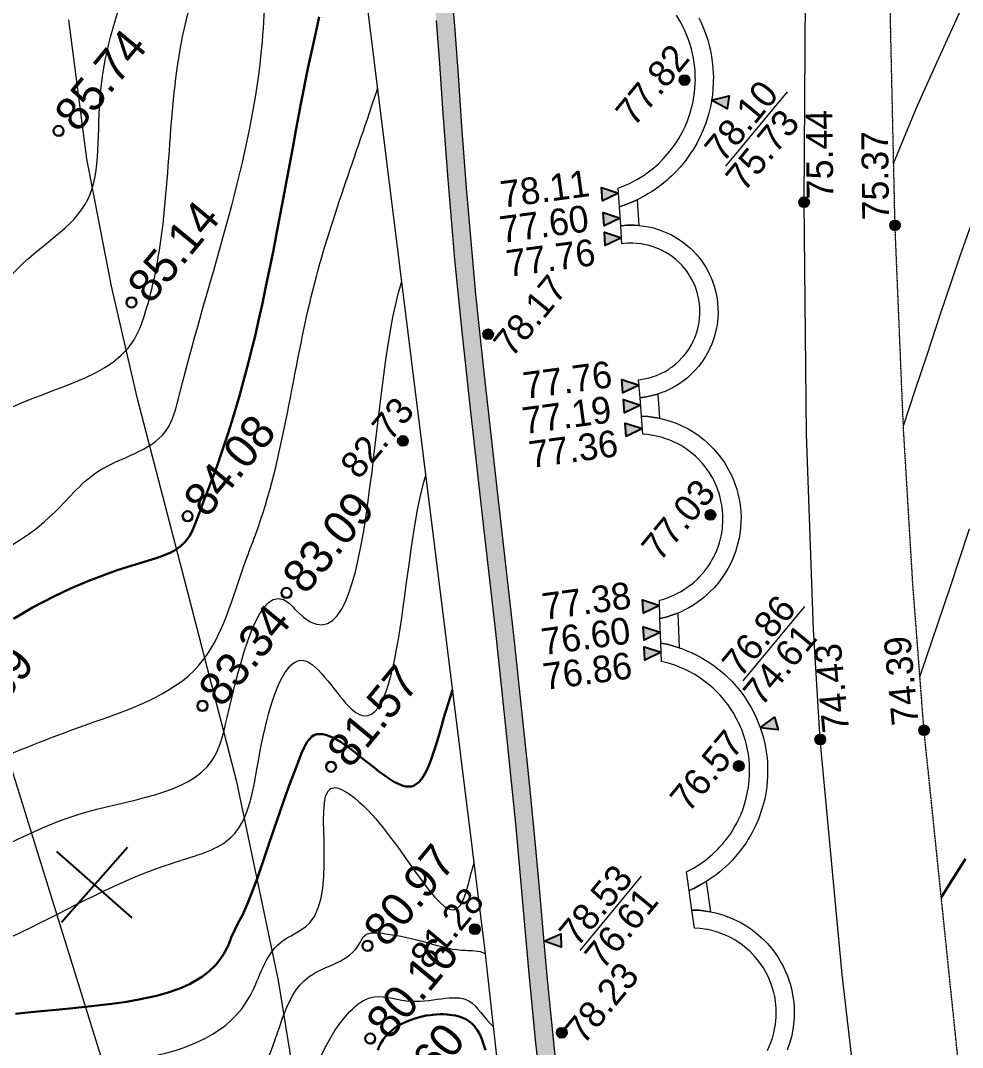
# Model space of a CAD drawing. Header units: millimetres. Extents: x -2893842 to -949497, y -1203244 to 262218.
# Drawn here: x -2372950 to -2344737, y -394383 to -363624 of the extents above; entities that cross this region are included whole.
import ezdxf

# ---------------------------------------------------------------- set-up
doc = ezdxf.new("R2010")
doc.units = ezdxf.units.MM
doc.linetypes.add('g5_05x2', pattern=[3.5, 2.5, -1])
doc.layers.get('0').update_dxf_attribs({"lineweight": 5})
for name, color, linetype in [('!!!_ Размеры', 7, 'Continuous'), ('02_сетка', 253, 'Continuous'), ('06_Инженерно-технические сооружения', 253, 'Continuous'), ('07_Объекты электропередачи', 253, 'Continuous'), ('10_Границы покрытий и угодий', 253, 'Continuous'), ('12_Рельеф', 253, 'Continuous'), ('14_Ограждения', 253, 'Continuous'), ('19_Горизонтали', 253, 'Continuous'), ('61_Отметки высоты поверхности', 253, 'Continuous'), ('_Высоты_Блок', 253, 'Continuous')]:
    doc.layers.add(name, color=color, linetype=linetype)
doc.styles.add('LIKE17', font='d431.shx')
doc.styles.add('LIKE36', font='pragmai.shx')
doc.linetypes.add('g5_085a', pattern='A,0.001,[19,GUGK_2005.shx,S=1,R=180,X=0,Y=0],0.5,[18,GUGK_2005.shx,S=6,R=180,X=0,Y=0],0.5', length=1.001)
doc.linetypes.add('g5_280_1', pattern='A,0.001,[21,GUGK_2005.shx,S=1,R=180,X=0,Y=0],2', length=2.001)
doc.linetypes.add('g5_476_2b', pattern='A,2.75,-0.25,[27,GUGK_2005.shx,S=1,R=0,X=0,Y=0],-0.25,2.75', length=6)

# ---------------------------------------------------------------- blocks, each defined once
blk = doc.blocks.new('BL_333')
at = {"color": 0}
for p, q in [((0, -3), (0, 3)), ((-3, 0), (3, 0))]:
    blk.add_line(p, q, dxfattribs=at)
blk = doc.blocks.new('g5_330')
blk.add_hatch(color=0).paths.add_polyline_path([(-0.15, 0, 1), (0.15, 0, 1)])
at = {"color": 0}
blk.add_circle((0, 0), 0.15, dxfattribs=at)
blk = doc.blocks.new('g5_330a')
blk.add_hatch(color=0).paths.add_polyline_path([(0, 0), (-0.2, 0.5), (0.2, 0.5)])
at = {"color": 0}
blk.add_lwpolyline([(0, 0), (-0.2, 0.5), (0.2, 0.5)], close=True, dxfattribs=at)
blk = doc.blocks.new('Топо_07.04.17')
at = {"layer": '06_Инженерно-технические сооружения', "linetype": 'Continuous', "lineweight": 20}
blk.add_hatch(color=256, dxfattribs=at).paths.add_polyline_path([(-458920, -248545), (-458381, -248573), (-458292, -246836), (-458183, -244616), (-458125, -243345), (-458065, -241893), (-458024, -240767), (-457969, -238871), (-457928, -236450), (-457926, -233687), (-457930, -232306), (-457894, -229420), (-457866, -228434), (-457814, -226465), (-457787, -225066), (-457766, -223718), (-457755, -222738), (-457745, -221611), (-457732, -219147), (-457729, -216937), (-457729, -214806), (-457727, -211032), (-457708, -208694), (-457627, -205492), (-457556, -203635), (-457492, -202111), (-457438, -200759), (-457398, -199645), (-457366, -198582), (-457334, -196988), (-457325, -195804), (-457334, -194519), (-457361, -193380), (-457420, -191996), (-457494, -190835), (-457571, -189846), (-457627, -189185), (-457699, -188351), (-457758, -187626), (-457856, -186268), (-457899, -185434), (-457925, -184575), (-457929, -183951), (-457918, -183317), (-457891, -182718), (-457842, -182059), (-457770, -181423), (-457711, -181010), (-457610, -180446), (-457529, -180067), (-457407, -179576), (-457235, -178990), (-457112, -178620), (-456959, -178196), (-456728, -177613), (-456395, -176848), (-456132, -176285), (-455899, -175808), (-455524, -175065), (-455180, -174400), (-454628, -173338), (-454209, -172512), (-453858, -171791), (-453489, -170987), (-453067, -169995), (-452796, -169307), (-452584, -168738), (-452362, -168102), (-452183, -167555), (-451978, -166890), (-451810, -166305), (-451647, -165697), (-451498, -165101), (-451300, -164239), (-451161, -163579), (-450978, -162629), (-450777, -161446), (-450577, -160087), (-450497, -159483), (-450286, -157628), (-450224, -156949), (-450157, -156053), (-450122, -155404), (-450102, -154894), (-450093, -154511), (-450088, -154058), (-450096, -153256), (-450115, -152674), (-450171, -151684), (-450238, -150859), (-450305, -150199), (-450370, -149635), (-450445, -149048), (-450554, -148281), (-450665, -147583), (-450788, -146878), (-450876, -146413), (-451030, -145686), (-451209, -144934), (-451391, -144265), (-451563, -143693), (-451816, -142925), (-452006, -142389), (-452207, -141848), (-452425, -141282), (-452744, -140477), (-453210, -139322), (-453586, -138400), (-454101, -137164), (-454816, -135513), (-455156, -134758), (-455950, -133079), (-456422, -132130), (-456998, -131013), (-457774, -129562), (-458700, -127891), (-459947, -125710), (-461501, -123052), (-462755, -120929), (-463621, -119461), (-464899, -117273), (-466179, -115053), (-467140, -113368), (-468141, -111603), (-469388, -109391), (-470356, -107668), (-471713, -105253), (-473065, -102846), (-475187, -99046), (-477528, -94793), (-478652, -92722), (-480118, -90003), (-481525, -87385), (-482888, -84852), (-484648, -81601), (-486227, -78714), (-487166, -76983), (-487692, -75990), (-488243, -74919), (-488802, -73790), (-489335, -72659), (-489865, -71461), (-490321, -70349), (-490731, -69257), (-490934, -68679), (-491304, -67538), (-491747, -65977), (-492054, -64714), (-492317, -63456), (-492548, -62134), (-492680, -61220), (-492823, -59992), (-492923, -58823), (-492996, -57428), (-493017, -56121), (-492995, -54805), (-492954, -53697), (-492907, -52607), (-492871, -51619), (-492852, -50809), (-492851, -49837), (-492884, -48686), (-492935, -47720), (-493009, -46706), (-493136, -45339), (-493250, -44280), (-493401, -42984), (-493572, -41572), (-493738, -40179), (-493909, -38646), (-494079, -37053), (-494231, -35640), (-494351, -34556), (-494535, -32999), (-494693, -31782), (-494811, -30949), (-494976, -29881), (-495152, -28844), (-495359, -27753), (-495494, -27098), (-495693, -26210), (-495959, -25134), (-496203, -24238), (-496477, -23314), (-496775, -22391), (-497115, -21427), (-497457, -20534), (-497770, -19778), (-498103, -19025), (-498430, -18328), (-498778, -17623), (-499397, -16440), (-500390, -14666), (-501147, -13369), (-501734, -12378), (-502577, -10950), (-503278, -9737), (-503819, -8767), (-504662, -7184), (-505232, -6063), (-505680, -5158), (-506298, -3883), (-506760, -2912), (-507337, -1695), (-507825, -1926), (-507323, -2987), (-507035, -3592), (-506698, -4297), (-506283, -5153), (-505860, -6013), (-505537, -6658), (-505372, -6984), (-505117, -7479), (-504433, -8770), (-504001, -9555), (-503666, -10147), (-503156, -11031), (-502633, -11920), (-501999, -12989), (-501411, -13986), (-500909, -14847), (-500206, -16087), (-499656, -17101), (-499232, -17922), (-498982, -18426), (-498625, -19183), (-498301, -19910), (-497871, -20958), (-497447, -22097), (-497024, -23373), (-496703, -24453), (-496400, -25586), (-496200, -26415), (-496007, -27283), (-495849, -28057), (-495678, -28970), (-495310, -31274), (-495163, -32341), (-495022, -33467), (-494879, -34686), (-494719, -36147), (-494555, -37682), (-494393, -39186), (-494184, -41001), (-493959, -42863), (-493788, -44325), (-493638, -45746), (-493531, -46955), (-493453, -48097), (-493417, -48860), (-493390, -49970), (-493404, -51367), (-493429, -52138), (-493466, -53035), (-493513, -54164), (-493542, -55038), (-493556, -55976), (-493555, -56555), (-493537, -57391), (-493499, -58260), (-493474, -58688), (-493432, -59263), (-493332, -60326), (-493221, -61250), (-493056, -62375), (-492826, -63668), (-492530, -65054), (-492362, -65750), (-492183, -66438), (-491866, -67544), (-491333, -69179), (-490925, -70285), (-490415, -71545), (-489631, -73305), (-489081, -74450), (-488226, -76134), (-487719, -77093), (-487236, -77992), (-485549, -81077), (-484684, -82665), (-483444, -84958), (-482476, -86755), (-479091, -93045), (-476235, -98269), (-473708, -102804), (-470723, -108119), (-466022, -116408), (-462418, -122562), (-460054, -126605), (-458825, -128773), (-458359, -129617), (-457965, -130345), (-457534, -131154), (-457018, -132150), (-456661, -132858), (-456244, -133709), (-456011, -134198), (-455676, -134918), (-455322, -135703), (-454627, -137307), (-454220, -138279), (-453722, -139496), (-453154, -140904), (-452692, -142091), (-452367, -142984), (-451997, -144118), (-451755, -144980), (-451567, -145759), (-451365, -146728), (-451230, -147477), (-451111, -148212), (-451001, -148968), (-450850, -150184), (-450764, -151039), (-450676, -152250), (-450641, -153079), (-450629, -153882), (-450643, -154920), (-450671, -155588), (-450728, -156487), (-450806, -157398), (-450873, -158058), (-450940, -158654), (-451031, -159401), (-451086, -159825), (-451207, -160689), (-451449, -162192), (-451628, -163161), (-451820, -164089), (-451965, -164728), (-452124, -165382), (-452257, -165892), (-452502, -166758), (-452685, -167355), (-452807, -167730), (-453012, -168329), (-453183, -168803), (-453401, -169374), (-453556, -169765), (-453900, -170582), (-454180, -171206), (-454739, -172365), (-455221, -173309), (-455734, -174295), (-455949, -174712), (-456256, -175313), (-456589, -175988), (-456789, -176412), (-456951, -176765), (-457164, -177256), (-457452, -177975), (-457754, -178840), (-457954, -179531), (-458058, -179957), (-458174, -180521), (-458263, -181051), (-458336, -181596), (-458384, -182056), (-458437, -182808), (-458462, -183463), (-458469, -183897), (-458465, -184586), (-458447, -185233), (-458420, -185850), (-458391, -186364), (-458323, -187336), (-458216, -188645), (-458111, -189880), (-458029, -190917), (-457969, -191839), (-457931, -192587), (-457898, -193473), (-457876, -194415), (-457865, -195872), (-457874, -196961), (-457909, -198665), (-457966, -200407), (-458016, -201702), (-458078, -203192), (-458156, -205181), (-458228, -207583), (-458258, -209571), (-458270, -212081), (-458269, -215658), (-458271, -218813), (-458288, -221949), (-458320, -224679), (-458422, -228977), (-458465, -231074), (-458468, -233057), (-458462, -234750), (-458466, -236252), (-458526, -239523), (-458604, -241837), (-458682, -243722), (-458844, -247049)])
at = {"layer": '02_сетка', "color": 3, "linetype": 'Continuous'}
for p, q in [((-470042, -226082), (-472058, -223860)), ((-472161, -225979), (-469939, -223963))]:
    blk.add_line(p, q, dxfattribs=at)
at = {"layer": '06_Инженерно-технические сооружения', "linetype": 'Continuous', "lineweight": 20}
for points in [[(-457930, -232306), (-457894, -229420), (-457866, -228434), (-457814, -226465), (-457787, -225066), (-457766, -223718), (-457755, -222738), (-457745, -221611), (-457732, -219147), (-457729, -216937), (-457729, -214806), (-457727, -211032), (-457708, -208694), (-457627, -205492), (-457556, -203635), (-457492, -202111), (-457438, -200759), (-457398, -199645)], [(-457966, -200407), (-458016, -201702), (-458078, -203192), (-458156, -205181), (-458228, -207583), (-458258, -209571), (-458270, -212081), (-458269, -215658), (-458271, -218813), (-458288, -221949), (-458320, -224679), (-458422, -228977), (-458465, -231074), (-458468, -233057)]]:
    blk.add_lwpolyline(points, dxfattribs=at)
at = {"layer": '06_Инженерно-технические сооружения', "linetype": 'g5_280_1', "lineweight": 20}
blk.add_lwpolyline([(-457930, -232306), (-457894, -229420), (-457866, -228434), (-457814, -226465), (-457787, -225066), (-457766, -223718), (-457755, -222738), (-457745, -221611), (-457732, -219147), (-457729, -216937), (-457729, -214806), (-457727, -211032), (-457708, -208694), (-457627, -205492), (-457556, -203635), (-457492, -202111), (-457438, -200759), (-457398, -199645)], dxfattribs=at)
at = {"layer": '06_Инженерно-технические сооружения', "color": 7, "linetype": 'Continuous', "lineweight": 20}
for points in [[(-450144, -201213), (-450106, -201320), (-450060, -201462), (-450003, -201673), (-449976, -201788), (-449952, -201909), (-449927, -202069), (-449908, -202226), (-449894, -202409), (-449889, -202572), (-449891, -202762), (-449899, -202922), (-449907, -203007), (-449927, -203176), (-449964, -203401), (-449964, -203401), (-449989, -203519), (-450019, -203640), (-450082, -203857), (-450162, -204080), (-450274, -204340), (-450348, -204490), (-450386, -204559), (-450524, -204792), (-450626, -204943), (-450747, -205106), (-450831, -205209), (-451035, -205433), (-451202, -205594), (-451332, -205708), (-451474, -205820), (-451566, -205889), (-451609, -205919), (-451697, -205979), (-451795, -206041), (-451933, -206122), (-452052, -206187), (-452108, -206216), (-452252, -206284), (-452367, -206334), (-452591, -206419), (-452753, -206471), (-452940, -206522), (-453139, -206566), (-453112, -206008), (-452893, -205949), (-452762, -205907), (-452669, -205873), (-452513, -205809), (-452302, -205708), (-452162, -205631), (-451990, -205525), (-451814, -205401), (-451677, -205292), (-451597, -205223), (-451452, -205087), (-451297, -204923), (-451227, -204840), (-451145, -204737), (-451085, -204657), (-451009, -204548), (-450919, -204404), (-450830, -204245), (-450783, -204153), (-450719, -204014), (-450673, -203904), (-450637, -203809), (-450595, -203688), (-450570, -203606), (-450538, -203489), (-450498, -203315), (-450468, -203150), (-450454, -203047), (-450444, -202954), (-450432, -202782), (-450428, -202605), (-450430, -202535), (-450432, -202462), (-450439, -202354), (-450452, -202218), (-450466, -202112), (-450495, -201945), (-450521, -201827), (-450540, -201751), (-450569, -201646), (-450602, -201539), (-450628, -201462), (-450705, -201264), (-450798, -201063)], [(-449838, -205721), (-447756, -203711)], [(-451057, -221100), (-448974, -219090)], [(-456823, -228572), (-454740, -226563)], [(-451586, -232179), (-451518, -232069), (-451456, -231954), (-451397, -231829), (-451335, -231675), (-451298, -231566), (-451260, -231433), (-451232, -231313), (-451215, -231225), (-451195, -231081), (-451184, -230944), (-451181, -230743), (-451188, -230600), (-451202, -230472), (-451217, -230373), (-451249, -230213), (-451317, -229978), (-451370, -229839), (-451428, -229706), (-451538, -229502), (-451632, -229355), (-451768, -229177), (-451853, -229080), (-451981, -228950), (-452186, -228777), (-452305, -228693), (-452461, -228596), (-452545, -228550), (-452673, -228488), (-452796, -228436), (-452951, -228381), (-453046, -228353), (-453171, -228322), (-453340, -228290), (-453358, -227743), (-453142, -227776), (-452954, -227819), (-452814, -227858), (-452663, -227909), (-452453, -227994), (-452285, -228076), (-452147, -228154), (-452049, -228214), (-451966, -228270), (-451821, -228377), (-451710, -228468), (-451584, -228583), (-451542, -228624), (-451326, -228864), (-451224, -228997), (-451147, -229109), (-451087, -229203), (-451009, -229339), (-450963, -229429), (-450902, -229560), (-450869, -229636), (-450837, -229718), (-450792, -229848), (-450740, -230025), (-450708, -230160), (-450687, -230269), (-450663, -230428), (-450647, -230596), (-450640, -230768), (-450643, -230936), (-450654, -231099), (-450682, -231307), (-450717, -231487), (-450759, -231651), (-450824, -231851), (-450888, -232014), (-450992, -232231)]]:
    blk.add_lwpolyline(points, dxfattribs=at)
for points in [[(-453167, -207141), (-453139, -206566), (-452940, -206522), (-452753, -206471), (-452591, -206419), (-452629, -207191), (-452770, -207167), (-452972, -207146)], [(-453194, -207681), (-453167, -207141), (-452972, -207146), (-452770, -207167), (-452629, -207191), (-452482, -207224), (-452337, -207267), (-452203, -207314), (-452119, -207348), (-452012, -207397), (-451865, -207474), (-451772, -207528), (-451692, -207580), (-451590, -207652), (-451492, -207728), (-451411, -207798), (-451350, -207854), (-451238, -207967), (-451159, -208056), (-451098, -208132), (-451015, -208243), (-450933, -208368), (-450893, -208433), (-450809, -208591), (-450750, -208721), (-450722, -208790), (-450687, -208885), (-450646, -209014), (-450615, -209131), (-450590, -209248), (-450570, -209368), (-450562, -209434), (-450556, -209491), (-450547, -209634), (-450545, -209770), (-450551, -209912), (-450566, -210059), (-450588, -210199), (-450616, -210333), (-450666, -210513), (-450761, -210766), (-450815, -210881), (-450869, -210986), (-450887, -211017), (-450964, -211143), (-451058, -211279), (-451085, -211313), (-451215, -211470), (-451330, -211589), (-451442, -211691), (-451538, -211770), (-451602, -211818), (-451697, -211885), (-451818, -211961), (-451945, -212031), (-452047, -212081), (-452170, -212134), (-452241, -212162), (-452404, -212216), (-452505, -212243), (-452632, -212272), (-452805, -212300), (-452991, -212317), (-453174, -212321), (-453154, -211781), (-452983, -211775), (-452838, -211759), (-452774, -211749), (-452611, -211713), (-452468, -211669), (-452341, -211621), (-452234, -211572), (-452184, -211547), (-452112, -211508), (-452039, -211463), (-452013, -211447), (-451916, -211379), (-451792, -211280), (-451739, -211232), (-451673, -211168), (-451628, -211121), (-451539, -211017), (-451454, -210905), (-451416, -210848), (-451384, -210797), (-451344, -210728), (-451315, -210674), (-451301, -210648), (-451218, -210458), (-451160, -210280), (-451131, -210162), (-451108, -210036), (-451097, -209950), (-451088, -209838), (-451085, -209731), (-451094, -209542), (-451115, -209384), (-451135, -209282), (-451158, -209189), (-451207, -209035), (-451276, -208867), (-451309, -208799), (-451372, -208685), (-451475, -208528), (-451551, -208430), (-451638, -208330), (-451742, -208227), (-451820, -208158), (-451917, -208082), (-452021, -208009), (-452168, -207923), (-452326, -207847), (-452420, -207809), (-452538, -207770), (-452614, -207748), (-452744, -207718), (-452866, -207698), (-452954, -207689), (-453022, -207684)], [(-453195, -212875), (-453174, -212321), (-452991, -212317), (-452805, -212300), (-452632, -212272), (-452659, -213000), (-452816, -212953), (-452995, -212910)], [(-453215, -213418), (-453195, -212875), (-452995, -212910), (-452816, -212953), (-452659, -213000), (-452456, -213075), (-452258, -213165), (-452147, -213223), (-452060, -213273), (-451845, -213413), (-451704, -213520), (-451582, -213622), (-451410, -213789), (-451329, -213877), (-451260, -213957), (-451156, -214090), (-451061, -214227), (-451001, -214320), (-450935, -214435), (-450882, -214537), (-450820, -214668), (-450744, -214857), (-450716, -214934), (-450663, -215112), (-450626, -215261), (-450605, -215370), (-450584, -215499), (-450569, -215635), (-450560, -215775), (-450557, -215870), (-450559, -216030), (-450575, -216249), (-450584, -216322), (-450624, -216552), (-450659, -216698), (-450688, -216800), (-450723, -216907), (-450792, -217089), (-450855, -217231), (-450927, -217371), (-450998, -217496), (-451125, -217690), (-451240, -217841), (-451334, -217952), (-451476, -218101), (-451612, -218226), (-451727, -218321), (-451840, -218405), (-451935, -218471), (-452002, -218514), (-452159, -218605), (-452305, -218680), (-452432, -218737), (-452553, -218785), (-452674, -218827), (-452775, -218858), (-452958, -218904), (-453133, -218938), (-453325, -218963), (-453282, -218414), (-453149, -218392), (-453023, -218365), (-452954, -218347), (-452818, -218306), (-452695, -218261), (-452602, -218222), (-452514, -218181), (-452355, -218096), (-452251, -218032), (-452188, -217990), (-452080, -217911), (-452019, -217863), (-451926, -217782), (-451828, -217689), (-451759, -217616), (-451694, -217543), (-451625, -217458), (-451568, -217381), (-451518, -217308), (-451481, -217250), (-451406, -217123), (-451342, -216997), (-451301, -216908), (-451269, -216828), (-451229, -216719), (-451200, -216627), (-451181, -216559), (-451163, -216488), (-451148, -216417), (-451129, -216313), (-451119, -216243), (-451103, -216097), (-451097, -215961), (-451097, -215867), (-451100, -215780), (-451106, -215699), (-451121, -215558), (-451144, -215424), (-451159, -215355), (-451182, -215261), (-451208, -215169), (-451257, -215024), (-451282, -214962), (-451310, -214896), (-451358, -214792), (-451414, -214686), (-451467, -214594), (-451535, -214489), (-451608, -214388), (-451724, -214245), (-451821, -214141), (-451927, -214039), (-452028, -213952), (-452115, -213884), (-452241, -213796), (-452340, -213735), (-452446, -213676), (-452543, -213627), (-452680, -213567), (-452765, -213535), (-452906, -213489), (-453072, -213446)], [(-453382, -219691), (-453325, -218963), (-453133, -218938), (-452958, -218904), (-452775, -218858), (-452856, -219892), (-452981, -219837), (-453163, -219765)], [(-453426, -220244), (-453382, -219691), (-453163, -219765), (-452981, -219837), (-452856, -219892), (-452757, -219940), (-452584, -220033), (-452482, -220093), (-452434, -220123), (-452400, -220144), (-452372, -220162), (-452199, -220282), (-452064, -220386), (-451910, -220517), (-451818, -220602), (-451656, -220765), (-451581, -220848), (-451528, -220910), (-451394, -221078), (-451293, -221218), (-451232, -221310), (-451191, -221374), (-451084, -221558), (-451005, -221713), (-450912, -221918), (-450844, -222092), (-450795, -222235), (-450743, -222413), (-450718, -222509), (-450690, -222635), (-450666, -222765), (-450651, -222858), (-450629, -223033), (-450615, -223228), (-450612, -223286), (-450610, -223408), (-450610, -223466), (-450614, -223591), (-450630, -223816), (-450645, -223944), (-450653, -224001), (-450658, -224031), (-450681, -224160), (-450713, -224312), (-450732, -224390), (-450786, -224578), (-450831, -224714), (-450906, -224912), (-451074, -225266), (-451181, -225453), (-451181, -225453), (-451289, -225619), (-451351, -225708), (-451441, -225826), (-451521, -225925), (-451521, -225925), (-451686, -226110), (-451831, -226254), (-451933, -226348), (-451995, -226401), (-452092, -226480), (-452206, -226566), (-452402, -226701), (-452518, -226773), (-452655, -226850), (-452843, -226945), (-453028, -227026), (-453211, -227096), (-453376, -227150), (-453394, -226588), (-453154, -226493), (-453018, -226430), (-452903, -226370), (-452797, -226310), (-452724, -226265), (-452555, -226152), (-452388, -226025), (-452310, -225959), (-452227, -225885), (-452154, -225816), (-452081, -225742), (-451946, -225592), (-451819, -225433), (-451734, -225313), (-451677, -225227), (-451618, -225130), (-451585, -225074), (-451509, -224933), (-451392, -224672), (-451301, -224416), (-451262, -224281), (-451237, -224180), (-451210, -224055), (-451193, -223955), (-451177, -223848), (-451155, -223598), (-451150, -223470), (-451152, -223295), (-451161, -223156), (-451175, -223011), (-451198, -222854), (-451221, -222737), (-451268, -222541), (-451298, -222436), (-451328, -222344), (-451352, -222275), (-451381, -222199), (-451466, -222001), (-451544, -221844), (-451589, -221762), (-451644, -221670), (-451694, -221590), (-451794, -221445), (-451886, -221324), (-451976, -221217), (-452083, -221100), (-452227, -220958), (-452376, -220829), (-452479, -220747), (-452652, -220624), (-452770, -220550), (-452843, -220507), (-453015, -220415), (-453190, -220335), (-453306, -220288)], [(-453358, -227743), (-453376, -227150), (-453211, -227096), (-453028, -227026), (-452843, -226945), (-452814, -227858), (-452954, -227819), (-453142, -227776)]]:
    blk.add_lwpolyline(points, close=True, dxfattribs=at)
at = {"layer": '07_Объекты электропередачи', "color": 7, "linetype": 'Continuous', "lineweight": 20}
blk.add_lwpolyline([(-472342, -338054), (-465465, -261514), (-475491, -208846), (-484660, -160413)], dxfattribs=at)
at = {"layer": '10_Границы покрытий и угодий', "linetype": 'Continuous', "lineweight": 20}
blk.add_lwpolyline([(-453141, -284912), (-451670, -275519), (-450996, -270675), (-450387, -265745), (-449785, -259832), (-449429, -255217), (-449160, -249753), (-449057, -243493), (-449084, -236571), (-449104, -230170), (-448962, -223101), (-448795, -219808), (-448345, -213955), (-447630, -207057), (-446715, -199405), (-445811, -191502), (-445217, -185318), (-444628, -179280), (-444133, -175054), (-443322, -169378), (-442742, -165358), (-442351, -162238), (-441968, -157809)], dxfattribs=at)
at = {"layer": '10_Границы покрытий и угодий', "color": 7, "linetype": 'g5_05x2', "lineweight": 20}
blk.add_lwpolyline([(-446118, -250528), (-445844, -223178), (-445684, -218796), (-445434, -214088), (-445002, -208052), (-444395, -201382)], dxfattribs=at)
at = {"layer": '12_Рельеф', "color": 7, "linetype": 'g5_085a', "lineweight": 20}
blk.add_lwpolyline([(-467906, -279505), (-467377, -277278), (-467048, -275413), (-466611, -271341), (-466399, -266349), (-466330, -263515), (-466144, -259864), (-465864, -257349), (-465426, -254788), (-465153, -252286), (-465146, -250539), (-465306, -247558), (-465561, -242378), (-465614, -237525), (-465686, -232996), (-465897, -228449), (-466474, -222386), (-467382, -215918), (-468130, -210653), (-468531, -207220), (-468829, -203339), (-468895, -199149)], dxfattribs=at)
at = {"layer": '14_Ограждения', "color": 7, "linetype": 'g5_476_2b', "lineweight": 20}
blk.add_lwpolyline([(-453757, -397864), (-451521, -393766), (-451633, -391266), (-452698, -376353), (-454360, -351330), (-456047, -323648), (-457123, -311026), (-458203, -300950), (-458751, -295990), (-459469, -290999), (-459730, -265916), (-459695, -248441), (-459653, -228180), (-460006, -195543), (-460165, -182952), (-460181, -177923), (-458122, -176658), (-454455, -170076), (-453494, -167731), (-453042, -165391), (-453834, -163014), (-453434, -155638)], dxfattribs=at)
at = {"layer": '19_Горизонтали', "color": 252, "linetype": 'Continuous', "lineweight": 20}
for points in [[(-445785, -221571), (-444584, -219014), (-443812, -217336)], [(-442761, -208333), (-443175, -209185), (-443513, -209898), (-443969, -210876), (-444485, -211991), (-444972, -213034), (-445429, -214025)], [(-444835, -206209), (-443966, -204630), (-443192, -203329), (-442561, -202278), (-442004, -201328)]]:
    blk.add_lwpolyline(points, dxfattribs=at)
at = {"layer": '19_Горизонтали', "color": 42, "linetype": 'Continuous', "lineweight": 30}
for points in [[(-472565, -216789), (-472278, -216657), (-471958, -216517), (-471270, -216246), (-470793, -216083), (-470222, -215913), (-469682, -215776), (-469314, -215693), (-468857, -215603), (-468515, -215542), (-468080, -215459), (-467838, -215397), (-467660, -215339), (-467510, -215276), (-467366, -215200), (-467207, -215088), (-467050, -214925), (-466950, -214777), (-466842, -214575), (-466777, -214446), (-466688, -214273), (-466487, -213883), (-466400, -213717), (-466006, -212947), (-465745, -212408), (-465549, -211985), (-465345, -211524), (-465085, -210908), (-464704, -209943), (-464545, -209519), (-464424, -209186), (-464266, -208739), (-464107, -208279), (-463946, -207799), (-463603, -206741), (-463342, -205910), (-463170, -205352), (-462965, -204680), (-462650, -203648), (-462515, -203209), (-462271, -202425), (-461929, -201357), (-461771, -200882), (-461593, -200356), (-461433, -199899)], [(-445895, -228210), (-445574, -227800), (-445045, -227139)], [(-473845, -228552), (-473376, -228551), (-473059, -228555), (-472627, -228562), (-472203, -228570), (-471558, -228579), (-470942, -228577), (-470499, -228565), (-470125, -228543), (-469579, -228487), (-469226, -228429), (-468961, -228370), (-468814, -228331), (-468543, -228242), (-468151, -228066), (-467942, -227940), (-467716, -227766), (-467622, -227678), (-467434, -227464), (-467362, -227364), (-467260, -227195), (-467162, -227009), (-467032, -226791), (-466902, -226597), (-466753, -226375), (-466547, -226035), (-466192, -225351), (-466071, -225090), (-465959, -224843), (-465705, -224296), (-465533, -223930), (-465149, -223139), (-464960, -222758), (-464608, -222063), (-464446, -221752), (-464353, -221596), (-464315, -221539), (-464237, -221438), (-464189, -221386), (-464144, -221345), (-464092, -221307), (-464016, -221268), (-463960, -221253), (-463915, -221247), (-463853, -221247), (-463749, -221264), (-463664, -221293), (-463563, -221340), (-463467, -221397), (-463377, -221457), (-463254, -221551), (-463001, -221772), (-462883, -221885), (-462757, -222010), (-462628, -222139), (-462526, -222243), (-462338, -222431), (-462205, -222562), (-462076, -222683), (-461932, -222810), (-461792, -222919), (-461670, -223000), (-461564, -223058), (-461468, -223095), (-461378, -223114), (-461288, -223115), (-461208, -223099), (-461053, -223017), (-460932, -222902), (-460789, -222708), (-460698, -222552), (-460610, -222383), (-460429, -221985), (-460374, -221857), (-460320, -221729), (-460236, -221528), (-460152, -221325), (-460100, -221201), (-459932, -220812), (-459836, -220598), (-459738, -220388)], [(-463179, -230856), (-463139, -230771), (-463081, -230673), (-462987, -230552), (-462905, -230468), (-462827, -230401), (-462685, -230302), (-462608, -230257), (-462450, -230180), (-462426, -230170), (-462215, -230095), (-462081, -230059), (-461970, -230034), (-461783, -230005), (-461620, -229990), (-461493, -229985), (-461426, -229984), (-461318, -229987), (-461318, -229987), (-461200, -229996), (-461113, -230006), (-461004, -230023), (-460850, -230058), (-460751, -230088), (-460614, -230142), (-460614, -230142), (-460459, -230228), (-460397, -230274), (-460345, -230320), (-460283, -230386), (-460226, -230460), (-460144, -230604), (-460108, -230689), (-460071, -230793), (-460047, -230877), (-460017, -230999), (-459974, -231221)]]:
    blk.add_lwpolyline(points, dxfattribs=at)
at = {"layer": '19_Горизонтали', "color": 252, "linetype": 'Continuous', "lineweight": 20}
for points, knots in [([(-518346, -215776, 19800), (-517636, -214790, 19800), (-515727, -211880, 19800), (-513301, -206041, 19800), (-507383, -204471, 19800), (-501520, -203794, 19800), (-497623, -202669, 19800), (-492457, -202863, 19800), (-488538, -201473, 19800), (-485278, -196857, 19800), (-479838, -198944, 19800), (-478556, -194426, 19800), (-478865, -191602, 19800), (-478251, -188038, 19800), (-476261, -185432, 19800), (-476588, -182379, 19800), (-476751, -180309, 19800), (-476980, -180117, 19800), (-475531, -178254, 19800), (-477289, -174018, 19800), (-470487, -172753, 19800), (-468331, -169431, 19800), (-465925, -168326, 19800), (-465579, -167774, 19800), (-464723, -167031, 19800), (-466459, -166158, 19800), (-466297, -165332, 19800), (-465920, -163275, 19800)], [204.95385, 204.95385, 204.95385, 204.95385, 208.594058, 215.322554, 222.852392, 225.166191, 233.211417, 234.718219, 240.673373, 244.749448, 250.57321, 251.291342, 258.212187, 259.137314, 262.059489, 267.545461, 267.902961, 268.034286, 268.340957, 273.5553, 278.414915, 284.40673, 285.550909, 285.950765, 286.380337, 288.584845, 288.854742, 288.854742, 288.854742, 288.854742]), ([(-517574, -220342, 19300), (-515881, -218147, 19300), (-513565, -214515, 19300), (-511022, -208864, 19300), (-505699, -207476, 19300), (-500953, -207167, 19300), (-496695, -206070, 19300), (-492020, -206906, 19300), (-488779, -203489, 19300), (-484745, -204442, 19300), (-482100, -202417, 19300), (-478662, -202827, 19300), (-477322, -200521, 19300), (-474596, -199640, 19300), (-474586, -195479, 19300), (-474151, -192063, 19300), (-473910, -189132, 19300), (-472598, -187102, 19300), (-472808, -184355, 19300), (-472986, -181585, 19300), (-475616, -179458, 19300), (-472985, -177172, 19300), (-473618, -173954, 19300), (-470538, -173268, 19300), (-468637, -170956, 19300), (-465759, -169974, 19300), (-464752, -168076, 19300), (-463022, -166993, 19300), (-464675, -165892, 19300), (-464468, -165120, 19300), (-464334, -163562, 19300)], [203.159358, 203.159358, 203.159358, 203.159358, 211.481942, 215.890267, 220.823609, 226.643164, 230.498168, 233.842534, 240.286351, 241.996439, 245.588707, 249.655011, 250.461416, 253.310032, 257.101715, 261.194516, 264.222206, 265.622415, 268.25111, 272.183612, 273.62818, 277.001566, 279.528103, 281.882762, 284.786013, 288.654428, 290.006321, 291.458685, 293.218736, 293.748149, 293.748149, 293.748149, 293.748149]), ([(-516796, -223681, 18300), (-514318, -219064, 18300), (-511142, -214697, 18300), (-502725, -214335, 18300), (-497803, -212919, 18300), (-492950, -213610, 18300), (-489409, -212956, 18300), (-486099, -213650, 18300), (-481427, -212153, 18300), (-479121, -209886, 18300), (-476242, -209747, 18300), (-475185, -209398, 18300), (-473822, -209580, 18300), (-471911, -206190, 18300), (-468449, -205031, 18300), (-468417, -199735, 18300), (-465127, -195650, 18300), (-465249, -190772, 18300), (-464790, -182679, 18300), (-467773, -185902, 18300), (-467229, -181097, 18300), (-472085, -179818, 18300), (-468755, -176373, 18300), (-468719, -172770, 18300), (-464342, -172157, 18300), (-463328, -168607, 18300), (-459631, -166941, 18300), (-461077, -165363, 18300), (-460808, -164696, 18300), (-460777, -164348, 18300)], [202.603682, 202.603682, 202.603682, 202.603682, 216.557043, 217.554997, 227.686472, 231.675238, 231.943309, 238.47725, 241.473144, 246.063045, 248.872238, 248.907928, 248.930238, 253.439365, 256.767036, 259.981478, 267.460905, 270.751315, 277.45638, 278.201353, 280.888425, 284.95948, 289.287826, 290.672002, 295.317182, 298.573148, 302.071096, 302.942233, 303.990677, 303.990677, 303.990677, 303.990677]), ([(-515939, -227941, 17800), (-513579, -223504, 17800), (-508567, -215726, 17800), (-498819, -217631, 17800), (-494446, -216846, 17800), (-492074, -216942, 17800), (-489186, -215740, 17800), (-484417, -216351, 17800), (-481348, -214361, 17800), (-478056, -214002, 17800), (-477626, -212687, 17800), (-476389, -211321, 17800), (-476545, -212654, 17800), (-476453, -213502, 17800), (-476143, -213357, 17800), (-474771, -212740, 17800), (-472765, -209850, 17800), (-468582, -210109, 17800), (-467424, -207763, 17800), (-466400, -204721, 17800), (-466047, -199887, 17800), (-463463, -195825, 17800), (-463155, -190756, 17800), (-465405, -187143, 17800), (-464861, -182945, 17800), (-466680, -181444, 17800), (-469240, -179572, 17800), (-466937, -176832, 17800), (-467440, -173691, 17800), (-463459, -172618, 17800), (-462677, -168925, 17800), (-459027, -166948, -1065), (-458169, -165340, -67200)], [189.977824, 189.977824, 189.977824, 189.977824, 203.730104, 214.707598, 216.396178, 217.060972, 221.796894, 225.465071, 230.815877, 232.881835, 233.961113, 235.168109, 236.408092, 236.806932, 236.878984, 237.356248, 241.468184, 246.616099, 246.885165, 249.248959, 256.233611, 261.097854, 263.237771, 271.074889, 273.62857, 274.203742, 278.099094, 280.608807, 283.298809, 286.260953, 290.468957, 294.734536, 294.734536, 294.734536, 294.734536]), ([(-515171, -231770, -67200), (-514449, -230784, 17300), (-512282, -226504, 17300), (-507750, -219108, 17300), (-498767, -221319, 17300), (-492678, -219093, 17300), (-488850, -219464, 17300), (-486303, -218753, 17300), (-485137, -218846, 17300), (-482476, -217478, 17300), (-479797, -218835, 17300), (-477897, -215285, 17300), (-476815, -215586, 17300), (-475988, -216561, 17300), (-474177, -215066, 17300), (-471839, -214769, 17300), (-469569, -212387, 17300), (-467433, -212226, 17300), (-465706, -207437, 17300), (-463437, -203047, 17300), (-462782, -197557, 17300), (-461599, -195670, 17300), (-461486, -193339, 17300), (-463298, -188938, 17300), (-461863, -182602, 17300), (-465058, -179993, 17300), (-466348, -178999, 17300), (-465137, -177200, 17300), (-466121, -174632, 17300), (-462684, -173042, 17300), (-461259, -169445, 17300), (-458361, -166928, -53316), (-457528, -165845, -36006)], [187.159014, 187.159014, 187.159014, 187.159014, 190.224336, 200.478692, 210.060356, 214.183215, 219.787317, 221.246815, 222.049229, 223.219718, 229.981036, 231.321416, 231.68797, 232.804722, 233.597298, 238.847203, 240.724391, 243.074526, 244.304542, 255.110461, 258.339924, 260.588983, 261.578407, 265.20202, 274.849262, 277.022131, 278.094764, 278.785845, 282.781673, 284.060781, 289.220822, 293.739068, 293.739068, 293.739068, 293.739068])]:
    blk.add_open_spline(points, degree=3, knots=knots, dxfattribs=at)
at = {"layer": '19_Горизонтали', "color": 42, "linetype": 'Continuous', "lineweight": 20}
for points, knots in [([(-514443, -235644, 16300), (-514405, -235638, 16300), (-510563, -234962, 16300), (-509037, -231263, 16300), (-506688, -227466, 16300), (-500646, -228121, 16300), (-495959, -224745, 16300), (-488153, -224139, 16300), (-483268, -224142, 16300), (-478595, -220829, 16300), (-475607, -221616, 16300), (-473411, -220860, 16300), (-470701, -220126, 16300), (-466868, -219376, 16300), (-465874, -216591, 16300), (-464017, -213147, 16300), (-462975, -208239, 16300), (-460801, -204136, 16300), (-459934, -202211, 16300)], [182.002885, 182.002885, 182.002885, 182.002885, 182.102604, 192.047204, 193.226909, 194.329224, 208.759232, 209.475968, 217.794113, 223.134346, 225.081501, 226.611432, 229.937566, 233.800785, 237.200457, 238.044152, 245.602438, 251.936939, 251.936939, 251.936939, 251.936939]), ([(-514222, -236930, 15800), (-513548, -236869, 15800), (-509843, -236254, 15800), (-508692, -231177, 15800), (-500682, -229076, 15800), (-493942, -227964, 15800), (-486297, -225641, 15800), (-481554, -225873, 15800), (-478543, -223859, 15800), (-475217, -224472, 15800), (-472099, -222404, 15800), (-467365, -222658, 15800), (-466301, -219836, 15800), (-465048, -216163, 15800), (-462055, -220496, 15800), (-461288, -211205, 15800), (-459871, -208060, 15800)], [180.942209, 180.942209, 180.942209, 180.942209, 182.585984, 190.353821, 193.353243, 206.415689, 211.352227, 217.14687, 220.262006, 221.397847, 226.953912, 231.300479, 232.673896, 236.567405, 236.876473, 247.225832, 247.225832, 247.225832, 247.225832]), ([(-514000, -238122, 15300), (-512676, -238087, 15300), (-509507, -237846, 15300), (-507235, -233084, 15300), (-499692, -231856, 15300), (-491003, -230007, 15300), (-483919, -227415, 15300), (-479354, -227336, 15300), (-478488, -226787, 15300), (-474861, -227317, 15300), (-471518, -224922, 15300), (-466207, -224225, 15300), (-465892, -221634, 15300), (-464173, -217869, 15300), (-461632, -223859, 15300), (-460813, -216140, 15300), (-459808, -213909, 15300)], [180.078259, 180.078259, 180.078259, 180.078259, 183.234272, 187.534325, 194.587019, 204.099888, 215.056593, 216.712206, 217.602244, 217.92677, 227.50897, 229.237123, 232.630271, 235.162413, 237.188527, 244.529352, 244.529352, 244.529352, 244.529352]), ([(-513120, -245584, 14300), (-511490, -245412, 14300), (-509062, -245041, 14300), (-509801, -247390, 14300), (-507048, -246862, 14300), (-505381, -244818, 14300), (-504114, -240318, 14300), (-499324, -237826, 14300), (-495110, -236111, 14300), (-491127, -235390, 14300), (-487436, -234019, 14300), (-482243, -235339, 14300), (-478219, -232312, 14300), (-473353, -229657, 14300), (-467479, -231185, 14300), (-466082, -227273, 14300), (-463582, -226777, 14300), (-464529, -221812, 14300), (-461833, -224349, 14300), (-460538, -228307, 14300), (-459862, -226009, 14300), (-459681, -225607, 14300)], [172.244415, 172.244415, 172.244415, 172.244415, 175.954696, 176.637961, 177.808572, 181.611763, 185.248221, 190.965383, 196.669238, 199.082951, 203.068936, 208.293333, 213.941176, 217.131645, 225.176223, 226.977903, 228.021404, 232.162085, 233.361099, 237.320963, 238.644719, 238.644719, 238.644719, 238.644719]), ([(-512903, -247967, 13800), (-511806, -247911, 13800), (-509710, -247900, 13800), (-511446, -251857, 13800), (-504444, -250498, 13800), (-502302, -247269, 13800), (-498583, -242013, 13800), (-494732, -237743, 13800), (-489185, -238919, 13800), (-483656, -239118, 13800), (-478004, -235168, 13800), (-472423, -231680, 13800), (-466476, -232686, 13800), (-465721, -228132, 13800), (-463636, -228156, 13800), (-463162, -227271, 13800), (-461503, -227635, 13800), (-460803, -228177, 13800), (-459852, -228211, 13800), (-459654, -228347, 13800)], [168.758793, 168.758793, 168.758793, 168.758793, 171.388178, 173.49491, 177.104296, 184.660395, 186.767471, 196.56459, 198.2275, 203.506516, 212.68426, 217.868772, 223.519131, 226.665347, 228.48758, 228.721958, 229.202669, 231.630157, 232.274881, 232.274881, 232.274881, 232.274881]), ([(-512735, -250386, 13300), (-512134, -250411, 13300), (-510312, -250719, 13300), (-513383, -256414, 13300), (-505656, -255204, 13300), (-501950, -251191, 13300), (-499068, -246018, 13300), (-493549, -240576, 13300), (-489207, -242769, 13300), (-486501, -242400, 13300), (-482891, -239952, 13300), (-476933, -237825, 13300), (-471370, -233897, 13300), (-465710, -233841, 13300), (-465159, -230482, 13300), (-463143, -229067, 13300), (-461791, -229782, 13300), (-460300, -229234, 13300), (-459915, -230260, 13300), (-459654, -230555, 13300)], [161.593837, 161.593837, 161.593837, 161.593837, 163.154382, 166.684581, 172.732742, 175.946256, 184.250613, 190.715379, 195.84942, 197.005858, 198.759112, 208.701669, 215.880224, 219.136363, 223.627116, 224.411616, 225.539734, 227.773995, 229.103365, 229.103365, 229.103365, 229.103365])]:
    blk.add_open_spline(points, degree=3, knots=knots, dxfattribs=at)
at = {"layer": '_Высоты_Блок', "color": 7, "linetype": 'Continuous', "lineweight": 30}
for centre in [(-469577, -202417, -67200), (-467985, -207768, -67200), (-467038, -214322, -67200), (-464355, -216937, -67200), (-467234, -220014, -67200), (-463615, -222261, -67200), (-463132, -227715, -67200), (-463365, -230483, -67200)]:
    blk.add_circle(centre, 150, dxfattribs=at)
at = {"layer": '02_сетка', "color": 92, "xscale": 500.0000000002746, "yscale": 500.0000000002746, "zscale": 500.0000000002746, "rotation": 42.22816425403256}
blk.add_blockref('BL_333', (-471050, -224971), dxfattribs=at)
at = {"layer": '06_Инженерно-технические сооружения', "color": 7, "linetype": 'Continuous', "lineweight": 20}
for p, xscale, yscale, zscale, rotation in [((-450038, -203703, -67200), 1000.000000000001, 1000.000000000001, 1000.000000000001, 255.6112942053173), ((-453119, -206156, -67200), 999.9999999999993, 999.9999999999993, 999.9999999999993, 87.71329135699743), ((-453156, -206907, -67200), 999.9999999999993, 999.9999999999993, 999.9999999999993, 87.71329135699743), ((-453185, -207495, -67200), 999.9999999999993, 999.9999999999993, 999.9999999999993, 87.71329135699743), ((-453160, -211940, -67200), 999.9999999999993, 999.9999999999993, 999.9999999999993, 87.71329135699743), ((-453182, -212540, -67200), 999.9999999999993, 999.9999999999993, 999.9999999999993, 87.71329135699743), ((-453209, -213249, -67200), 999.9999999999993, 999.9999999999993, 999.9999999999993, 87.71329135699743), ((-453294, -218568, -67200), 999.9999999999993, 999.9999999999993, 999.9999999999993, 87.71329135699743), ((-453357, -219370, -67200), 999.9999999999993, 999.9999999999993, 999.9999999999993, 87.71329135699743), ((-453404, -219967, -67200), 999.9999999999993, 999.9999999999993, 999.9999999999993, 87.71329135699743), ((-450708, -222556, -67200), 1000.000000000001, 1000.000000000001, 1000.000000000001, 279.1012494980383), ((-457859, -228170, -67200), 999.9999999999984, 999.9999999999984, 999.9999999999984, 265.5758603583507)]:
    blk.add_blockref('g5_330a', p, dxfattribs=dict(at, xscale=xscale, yscale=yscale, zscale=zscale, rotation=rotation))
at = {"layer": '61_Отметки высоты поверхности', "color": 7, "linetype": 'Continuous', "lineweight": 20, "xscale": 999.9999999999995, "yscale": 999.9999999999995, "zscale": 999.9999999999995, "rotation": 43.98139083737546}
for p in [(-450778, -203018, -67200), (-447630, -207057, -67200), (-445002, -208052, -67200), (-457481, -209920, -67200), (-460376, -212806, -67200), (-451475, -216048, -67200), (-448962, -223101, -67200), (-445844, -223178, -67200), (-451475, -223615, -67200), (-459885, -227579, 13300), (-457645, -230956, -67200)]:
    blk.add_blockref('g5_330', p, dxfattribs=at)
at = {"layer": '06_Инженерно-технические сооружения', "color": 7, "linetype": 'Continuous', "lineweight": 15, "style": 'LIKE36'}
for s, rotation, p in [('78.10', 43.9814, (-449912, -205638, -67200)), ('75.73', 43.9814, (-449382, -206574, -67200)), ('78.11', 1.2655, (-456632, -206209, -67200)), ('77.60', 1.2655, (-456772, -207253, -67200)), ('77.76', 1.2655, (-456689, -208282, -67200)), ('77.76', 1.2655, (-456604, -211973, -67200)), ('77.19', 1.2655, (-456743, -213016, -67200)), ('77.36', 1.2655, (-456661, -214045, -67200)), ('77.38', 1.2655, (-456784, -218614, -67200)), ('76.86', 43.9814, (-451130, -221017, -67200)), ('76.60', 1.2655, (-456924, -219658, -67200)), ('76.86', 1.2655, (-456993, -220704, -67200)), ('74.61', 43.9814, (-450601, -221953, -67200)), ('78.53', 43.9814, (-456897, -228489, -67200)), ('76.61', 43.9814, (-456210, -229252, -67200))]:
    blk.add_text(s, height=800, rotation=rotation, dxfattribs=at).set_placement(p)
at = {"layer": '61_Отметки высоты поверхности', "color": 7, "linetype": 'Continuous', "lineweight": 15, "style": 'LIKE17'}
for s, rotation, p in [('77.82', 43.9814, (-452438, -204265, 19420)), ('75.44', 84.193, (-446747, -207063, 19420)), ('75.37', 84.193, (-445165, -207880, 19420)), ('78.17', 43.9814, (-456854, -210721, 19420)), ('82.73', 43.9814, (-461822, -213836, 19420)), ('77.03', 43.9814, (-453135, -217295, 19420)), ('74.43', 88.9735, (-448073, -222957, 19420)), ('74.39', 88.9735, (-445984, -222972, 19420)), ('76.57', 43.9814, (-453134, -224862, 19420)), ('81.28', 43.9814, (-461397, -228664, 99920)), ('78.23', 43.9814, (-457039, -231414, 19420))]:
    blk.add_text(s, height=800, rotation=rotation, dxfattribs=at).set_placement(p)
at = {"layer": '_Высоты_Блок', "color": 7, "linetype": 'Continuous', "lineweight": 20, "char_height": 1000, "attachment_point": 4, "rotation": 43.9814, "style": 'LIKE17'}
for s, insert in [('85.74', (-469361, -202208, -67200)), ('85.14', (-467769, -207560, -67200)), ('84.08', (-466822, -214113, -67200)), ('83.09', (-464139, -216729, -67200)), ('83.34', (-467019, -219805, -67200)), ('83.69', (-474794, -220195, -67200)), ('81.57', (-463399, -222053, -67200)), ('80.97', (-462916, -227507, -67200)), ('80.16', (-463149, -230275, -67200)), ('79.60', (-463244, -232855, -67200))]:
    blk.add_mtext(s, dxfattribs=dict(at, insert=insert))

msp = doc.modelspace()

# ---------------------------------------------------------------- block references
at = {"layer": '!!!_ Размеры', "color": 1, "lineweight": 0, "rotation": 6.471407436947433}
msp.add_blockref('Топо_07.04.17', (-1928038.79367, -112877.83782), dxfattribs=at)

doc.saveas('drawing.dxf')
